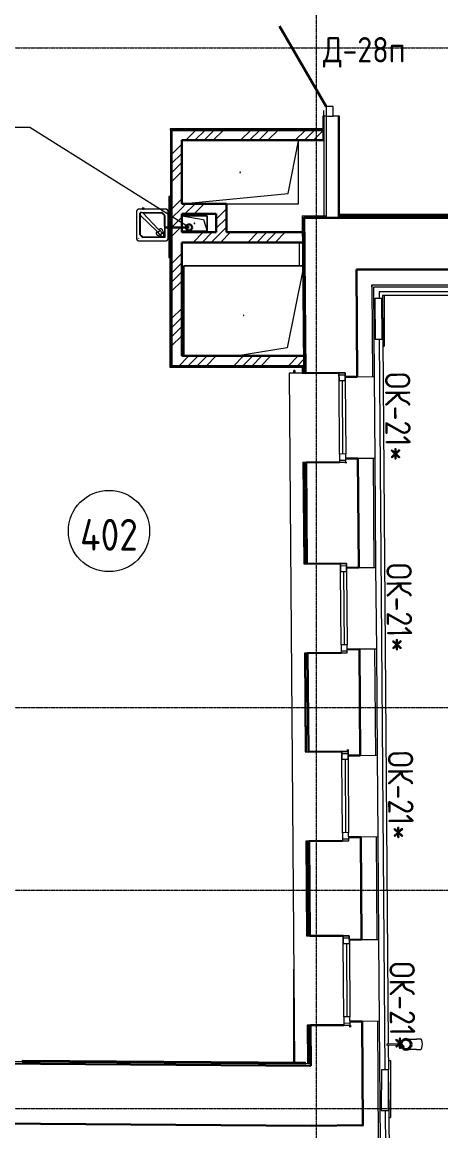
# Model space of a CAD drawing. Header units: millimetres. Extents: x -10178924 to 11692288, y -947381 to 58396.
# Drawn here: x 45951 to 50075, y -373189 to -362268 of the extents above; entities that cross this region are included whole.
import ezdxf
from ezdxf import colors
from ezdxf.entities.mleader import LeaderData, LeaderLine
from ezdxf.math import Vec2, Vec3

# ---------------------------------------------------------------- set-up
doc = ezdxf.new("R2010")
doc.units = ezdxf.units.MM
doc.linetypes.add('ADSK_Линия сетки', pattern=[25, 20, -2.5, 0, -2.5])
for name, color, linetype, lineweight in [('!К1', 32, 'Continuous', 30), ('_ Окна', 7, 'Continuous', 9), ('Аннотация', 7, 'Continuous', 18), ('Выноски ВК', 7, 'Continuous', 0), ('Двери', 7, 'Continuous', 9), ('Марки дверей', 7, 'Continuous', 20), ('Марки окон', 7, 'Continuous', 20), ('Обобщенные модели', 7, 'Continuous', 18), ('Окна', 7, 'Continuous', 9), ('Оси', 253, 'Continuous', 9), ('Перекрытие', 7, 'Continuous', 18), ('Сантехника', 7, 'Continuous', 18), ('Стены внутренние', 7, 'Continuous', 18), ('Стены наружные', 7, 'Continuous', 18), ('Стены несущие', 7, 'Continuous', 30), ('Стены отделка', 7, 'Continuous', 30), ('Стены перегородки', 7, 'Continuous', 30), ('Стены штриховка', 7, 'Continuous', 9), ('ШТРИХОВКА', 252, 'Continuous', 15)]:
    doc.layers.add(name, color=color, linetype=linetype, lineweight=lineweight)
doc.layers.add('Линии', color=7, linetype='Continuous', lineweight=9, true_color=0x00a600)
doc.styles.add('GOST Common', font='GOST_Common.ttf', dxfattribs={"width": 0.9, "height": 350})
doc.styles.add('GOST Common_2', font='GOST_Common.ttf', dxfattribs={"width": 0.9, "height": 250})
doc.styles.add('PDF ISOCPEUR', font='isocpeur.ttf')
pattern_1 = [(45, (-6e-11, -248271.14), (-269.4077, 269.4077), []), (45, (89.8, -248271.14), (-269.4077, 269.4077), []), (45, (179.6, -248271.14), (-269.4077, 269.4077), []), (45, (269.4, -248271.14), (-269.4077, 269.4077), [])]

# ---------------------------------------------------------------- blocks, each defined once
blk = doc.blocks.new('Дверь-Alumark_двупольная с глухим окном_S70 - 1400х2200 алюм ост Д30п-6129807-План 4-го этажа')
at = {"layer": 'Двери', "lineweight": 30}
for p, q in [((-480, 60), (312, 517)), ((730, 60), (475, 207))]:
    blk.add_line(p, q, dxfattribs=at)
at = {"layer": 'Двери'}
for p, q in [((-575, 60), (-575, -10)), ((-480, 60), (-575, 60)), ((-480, -10), (-480, 60)), ((730, 60), (730, -10)), ((825, 60), (730, 60)), ((825, -10), (825, 60)), ((-575, -10), (-480, -10)), ((730, -10), (825, -10))]:
    blk.add_line(p, q, dxfattribs=at)
blk = doc.blocks.new('окна_rehau_однопольное_фрамуга_сверху - 840х2230 _глухое_ _нов_ ок-21_-2152302-План 4-го этажа')
at = {"layer": '_ Окна', "lineweight": 18}
for p, q in [((-440, 75), (-440, 135)), ((-440, 135), (-360, 135)), ((-360, 135), (-360, 75)), ((360, 135), (360, 75)), ((440, 135), (360, 135)), ((440, 75), (440, 135)), ((-360, 75), (-440, 75)), ((360, 75), (440, 75))]:
    blk.add_line(p, q, dxfattribs=at)
at = {"layer": '_ Окна'}
for p, q in [((-420, 75), (-420, 135)), ((420, 75), (420, 135)), ((-360, 105), (360, 105))]:
    blk.add_line(p, q, dxfattribs=at)
at = {"layer": 'Окна'}
for p, q in [((-440, 135), (-440, 75)), ((-360, 135), (-440, 135)), ((-360, 135), (360, 135)), ((440, 135), (360, 135)), ((440, 75), (440, 135)), ((-440, 75), (-360, 75)), ((360, 75), (-360, 75)), ((360, 75), (440, 75))]:
    blk.add_line(p, q, dxfattribs=at)
blk = doc.blocks.new('Водосток - Тип 1 _карниз больше 490мм_-5165756-План 4-го этажа')
at = {"layer": 'Обобщенные модели'}
for p, q in [((75, 306), (75, 264)), ((175, 264), (175, 306)), ((120, 109), (120, -30)), ((130, -30), (130, 109)), ((120, -30), (130, -30))]:
    blk.add_line(p, q, dxfattribs=at)
at = {"layer": 'Обобщенные модели', "flags": 128}
for points in [[(75, 173), (75, 174), (75, 177), (75, 180), (75, 183), (75, 186), (75, 190), (75, 193), (75, 197), (75, 201), (75, 205), (75, 210), (75, 214), (75, 219), (75, 224), (75, 229), (75, 234), (75, 239), (75, 245), (75, 250), (75, 256), (75, 261), (75, 264)], [(175, 264), (175, 258), (175, 252), (175, 247), (175, 242), (175, 236), (175, 231), (175, 226), (175, 221), (175, 216), (175, 212), (175, 207), (175, 203), (175, 199), (175, 195), (175, 191), (175, 188), (175, 184), (175, 181), (175, 178), (175, 175), (175, 173)]]:
    blk.add_lwpolyline(points, dxfattribs=at)
at = {"layer": 'Обобщенные модели'}
for start, end in [(90, 270), (270, 90)]:
    blk.add_arc((125, 160), 52, start, end, dxfattribs=at)
at = {"layer": 'Обобщенные модели', "lineweight": 40}
for start, end in [(90, 270), (270, 90)]:
    blk.add_arc((125, 160), 50, start, end, dxfattribs=at)
at = {"layer": 'Обобщенные модели'}
for start_param, end_param in [(4.712389, 6.283185), (3.141593, 4.712389)]:
    blk.add_ellipse((125, 306), major_axis=(-50, 0), ratio=0.309017, start_param=start_param, end_param=end_param, dxfattribs=at)
blk = doc.blocks.new('Reece_Tap_Wolfen_Drinking-Fountain - 10 L_Stainless Steel-7189108-План 4-го этажа')
at = {"layer": 'Сантехника'}
for p, q in [((-155, 134), (-155, -134)), ((-136, 137), (-135, 137)), ((134, 155), (-134, 155)), ((-122, -94), (-122, 116)), ((-120, 116), (-120, 108)), ((-113, 124), (91, 124)), ((-113, 124), (-112, 123)), ((-112, 123), (-113, 124)), ((-110, 123), (-113, 123)), ((-94, 118), (-107, 122)), ((-100, 155), (-102, 155)), ((-100, 155), (-99, 155)), ((-93, 155), (-96, 155)), ((-94, 118), (91, 119)), ((62, -44), (-94, 118)), ((-93, 155), (-88, 155)), ((-93, 155), (-88, 155)), ((-85, 155), (-88, 155)), ((-82, 155), (-81, 155)), ((-80, 155), (-81, 155)), ((98, 117), (115, 101)), ((101, 120), (118, 104)), ((137, 135), (137, 136)), ((138, 137), (139, 137)), ((140, 136), (140, 135)), ((155, -134), (155, 134)), ((-120, 105), (-115, 93)), ((-117, -94), (-115, 93)), ((-115, 93), (44, -62)), ((117, 94), (120, -120)), ((122, 94), (122, -122)), ((-104, -118), (-118, -104)), ((-101, -115), (-115, -101)), ((50, -101), (83, -116)), ((54, -76), (57, -79)), ((58, -79), (55, -77)), ((75, -96), (67, -88)), ((76, -97), (75, -96)), ((79, -57), (76, -54)), ((85, -107), (76, -97)), ((77, -55), (79, -58)), ((86, -110), (81, -95)), ((82, -94), (93, -82)), ((82, -96), (87, -111)), ((94, -83), (83, -95)), ((87, -66), (90, -69)), ((88, -67), (96, -75)), ((94, -82), (110, -85)), ((111, -86), (95, -83)), ((96, -75), (97, -76)), ((97, -76), (106, -85)), ((116, -83), (101, -50)), ((104, -115), (116, -103)), ((111, -86), (110, -85)), ((116, -102), (112, -87)), ((-140, -135), (-140, -136)), ((-138, -137), (-139, -137)), ((-137, -135), (-137, -136)), ((-134, -155), (134, -155)), ((120, -120), (-94, -118)), ((122, -122), (-94, -122)), ((86, -111), (87, -112)), ((87, -112), (103, -116)), ((120, -120), (122, -122)), ((136, -137), (135, -137))]:
    blk.add_line(p, q, dxfattribs=at)
at = {"layer": 'Сантехника', "lineweight": 9}
for p, q in [((-100, 165), (-100, 164)), ((-91, 165), (-100, 165)), ((-100, 164), (-100, 164)), ((-100, 164), (-100, 163)), ((-91, 164), (-100, 164)), ((-91, 164), (-100, 164)), ((-100, 163), (-100, 163)), ((-100, 163), (-100, 162)), ((-91, 163), (-100, 163)), ((-91, 163), (-100, 163)), ((-100, 162), (-100, 161)), ((-91, 162), (-100, 162)), ((-100, 161), (-100, 161)), ((-100, 161), (-100, 160)), ((-91, 161), (-100, 161)), ((-91, 161), (-100, 161)), ((-100, 160), (-100, 160)), ((-100, 160), (-100, 159)), ((-91, 160), (-100, 160)), ((-91, 160), (-100, 160)), ((-100, 159), (-100, 158)), ((-91, 159), (-100, 159)), ((-100, 158), (-100, 158)), ((-100, 158), (-100, 157)), ((-91, 158), (-100, 158)), ((-91, 158), (-100, 158)), ((-100, 157), (-100, 157)), ((-100, 157), (-100, 156)), ((-91, 157), (-100, 157)), ((-91, 157), (-100, 157)), ((-100, 156), (-100, 155)), ((-91, 156), (-100, 156)), ((-100, 155), (-100, 155)), ((-91, 155), (-100, 155)), ((-98, 165), (-91, 165)), ((-91, 165), (-83, 165)), ((-81, 165), (-91, 165)), ((-81, 164), (-91, 164)), ((-81, 164), (-91, 164)), ((-81, 163), (-91, 163)), ((-81, 163), (-91, 163)), ((-81, 162), (-91, 162)), ((-81, 161), (-91, 161)), ((-81, 161), (-91, 161)), ((-81, 160), (-91, 160)), ((-81, 160), (-91, 160)), ((-81, 159), (-91, 159)), ((-81, 158), (-91, 158)), ((-81, 158), (-91, 158)), ((-81, 157), (-91, 157)), ((-81, 157), (-91, 157)), ((-81, 156), (-91, 156)), ((-81, 155), (-91, 155)), ((-81, 164), (-81, 165)), ((-81, 164), (-81, 164)), ((-81, 163), (-81, 164)), ((-81, 163), (-81, 163)), ((-81, 162), (-81, 163)), ((-81, 161), (-81, 162)), ((-81, 161), (-81, 161)), ((-81, 160), (-81, 161)), ((-81, 160), (-81, 160)), ((-81, 159), (-81, 160)), ((-81, 158), (-81, 159)), ((-81, 158), (-81, 158)), ((-81, 157), (-81, 158)), ((-81, 157), (-81, 157)), ((-81, 156), (-81, 157)), ((-81, 155), (-81, 156)), ((-81, 155), (-81, 155))]:
    blk.add_line(p, q, dxfattribs=at)
at = {"layer": 'Сантехника', "flags": 128}
for points in [[(-134, 155), (-135, 155), (-136, 155), (-137, 155), (-137, 155), (-138, 155), (-139, 154), (-140, 154), (-141, 154), (-141, 154), (-142, 153), (-143, 153), (-144, 153), (-144, 152), (-145, 152), (-146, 151), (-147, 151), (-147, 150), (-148, 150), (-148, 149), (-149, 149), (-150, 148), (-150, 147), (-151, 147), (-151, 146), (-152, 145), (-152, 145), (-153, 144), (-153, 143), (-153, 142), (-154, 142), (-154, 141), (-154, 140), (-154, 139), (-155, 138), (-155, 138), (-155, 137), (-155, 136), (-155, 135), (-155, 134), (-155, 134)], [(-107, 122), (-107, 123), (-107, 123), (-108, 123), (-109, 123), (-109, 123), (-110, 123)], [(155, 134), (155, 135), (155, 136), (155, 137), (155, 137), (155, 138), (154, 139), (154, 140), (154, 141), (154, 141), (153, 142), (153, 143), (153, 144), (152, 144), (152, 145), (151, 146), (151, 147), (150, 147), (150, 148), (149, 148), (149, 149), (148, 150), (147, 150), (147, 151), (146, 151), (145, 152), (145, 152), (144, 153), (143, 153), (142, 153), (142, 154), (141, 154), (140, 154), (139, 154), (138, 155), (138, 155), (137, 155), (136, 155), (135, 155), (134, 155), (134, 155)], [(-120, 108), (-120, 107), (-120, 107), (-120, 106), (-120, 106), (-120, 105), (-120, 105)], [(54, -74), (58, -68), (63, -63), (68, -58), (74, -54)], [(55, -77), (54, -76), (54, -76), (54, -75), (54, -75), (54, -74)], [(74, -54), (75, -54), (75, -54), (76, -54), (76, -54), (77, -55)], [(-155, -134), (-155, -135), (-155, -136), (-155, -137), (-155, -137), (-155, -138), (-154, -139), (-154, -140), (-154, -141), (-154, -141), (-153, -142), (-153, -143), (-153, -144), (-152, -144), (-152, -145), (-151, -146), (-151, -147), (-150, -147), (-150, -148), (-149, -148), (-149, -149), (-148, -150), (-147, -150), (-147, -151), (-146, -151), (-145, -152), (-145, -152), (-144, -153), (-143, -153), (-142, -153), (-142, -154), (-141, -154), (-140, -154), (-139, -154), (-138, -155), (-138, -155), (-137, -155), (-136, -155), (-135, -155), (-134, -155), (-134, -155)], [(134, -155), (135, -155), (136, -155), (137, -155), (137, -155), (138, -155), (139, -154), (140, -154), (141, -154), (141, -154), (142, -153), (143, -153), (144, -153), (144, -152), (145, -152), (146, -151), (147, -151), (147, -150), (148, -150), (148, -149), (149, -149), (150, -148), (150, -147), (151, -147), (151, -146), (152, -145), (152, -145), (153, -144), (153, -143), (153, -142), (154, -142), (154, -141), (154, -140), (154, -139), (155, -138), (155, -138), (155, -137), (155, -136), (155, -135), (155, -134), (155, -134)]]:
    blk.add_lwpolyline(points, dxfattribs=at)
at = {"layer": 'Сантехника'}
for centre, radius, start, end in [((-134, 134), 21, 143.4282, 180), ((-134, 134), 21, 113.6771, 135.815), ((-137, 139), 13, 122.0346, 132.0601), ((-134, 134), 21, 102.5039, 111.3737), ((-134, 134), 21, 90, 97.6172), ((-113, 116), 8.25, 90, 180), ((-113, 116), 7.05, 90, 180), ((91, 110), 14, 45, 90), ((134, 134), 21, 50.284, 90), ((134, 134), 21, 23.6771, 45.815), ((134, 134), 21, 12.5039, 21.3737), ((134, 134), 21, 360, 7.6172), ((108, 94), 14, 0, 45), ((-108, -94), 14, 180, 225), ((-134, -134), 21, 180, 187.6172), ((-134, -134), 21, 192.5039, 201.3737), ((-134, -134), 21, 203.6771, 225.815), ((-134, -134), 21, 230.284, 270), ((-94, -108), 14, 225, 270), ((134, -134), 21, 270, 277.6172), ((134, -134), 21, 282.5039, 291.3737), ((134, -134), 21, 293.6771, 315.815), ((137, -140), 13, 302.0346, 312.0601), ((134, -134), 21, 323.9012, 360)]:
    blk.add_arc(centre, radius, start, end, dxfattribs=at)
for centre, major_axis, ratio, start_param, end_param in [((81, -81), (22.7, 22.7), 0.669131, 1.125389, 2.016204), ((60, -77), (2.12, 2.12), 0.669131, 2.016204, 3.199065), ((-164, -319), (231, 231), 0.669131, 0, 0.057472), ((77, -60), (2.12, 2.12), 0.669131, 6.225713, 7.408574), ((319, 164), (231, 231), 0.669131, 3.08412, 3.141593), ((82, -95), (0.707, 0.707), 0.951057, 1.595877, 2.643074), ((83, -96), (0.707, 0.707), 0.951057, 1.595877, 2.643074), ((99, -99), (10.9, 10.9), 0.951057, 1.570796, 4.712389), ((99, -99), (10.9, 10.9), 0.951057, 4.712389, 7.853982), ((94, -83), (0.707, 0.707), 0.951057, 0.548679, 1.595877), ((95, -84), (0.707, 0.707), 0.951057, 0.548679, 1.595877), ((111, -87), (0.707, 0.707), 0.951057, 5.784667, 6.831864), ((115, -103), (0.707, 0.707), 0.951057, 4.737469, 5.784667), ((88, -111), (0.691, 0.691), 0.951057, 2.643074, 3.690272), ((103, -115), (0.707, 0.707), 0.951057, 3.690272, 4.737469)]:
    blk.add_ellipse(centre, major_axis=major_axis, ratio=ratio, start_param=start_param, end_param=end_param, dxfattribs=at)
for points in [[(91, 119), (92, 119), (94, 119), (96, 118), (97, 117), (98, 117)], [(115, 101), (115, 100), (116, 99), (117, 96), (117, 95), (117, 94)], [(-115, -101), (-115, -100), (-116, -99), (-117, -96), (-117, -95), (-117, -94)], [(39, -86), (39, -88), (40, -91), (42, -95), (46, -98), (48, -100), (50, -101)], [(101, -50), (100, -48), (98, -46), (95, -42), (91, -40), (86, -38), (81, -38), (77, -39), (72, -41), (70, -43), (69, -44)], [(-94, -118), (-95, -118), (-96, -118), (-99, -117), (-100, -115), (-101, -115)]]:
    blk.add_open_spline(points, degree=3, dxfattribs=at)
for points, knots in [([(44, -68), (43, -70), (41, -72), (39, -77), (38, -81), (38, -84), (38, -85)], [-1, -1, -1, -1, -0.875, -0.75, -0.625, -0.5186989, -0.5186989, -0.5186989, -0.5186989]), ([(44, -62), (44, -62), (45, -63), (45, -65), (45, -67), (45, -68), (44, -68)], [-1, -1, -1, -1, -0.666667, -0.5, -0.333333, 0, 0, 0, 0]), ([(69, -44), (68, -44), (67, -45), (65, -45), (64, -45), (63, -44), (62, -44)], [-1, -1, -1, -1, -0.666667, -0.5, -0.333333, 0, 0, 0, 0]), ([(105, -115), (105, -115), (109, -113), (113, -109), (115, -104), (115, -104)], [-0.6261625, -0.6261625, -0.6261625, -0.6261625, -0.6, -0.4, -0.3568135, -0.3568135, -0.3568135, -0.3568135]), ([(116, -102), (116, -102), (117, -99), (118, -95), (118, -89), (116, -85), (116, -83)], [-0.3326134, -0.3326134, -0.3326134, -0.3326134, -0.3, -0.2, -0.1, 0, 0, 0, 0]), ([(83, -116), (85, -116), (89, -118), (96, -118), (100, -117), (103, -116)], [-1, -1, -1, -1, -0.9, -0.8, -0.6559474, -0.6559474, -0.6559474, -0.6559474])]:
    blk.add_open_spline(points, degree=3, knots=knots, dxfattribs=at)
blk = doc.blocks.new('GM_Отверстие прямоугольное _в плите_ - Отверстие-V26-План 4-го этажа')
at = {"layer": 'Обобщенные модели'}
for p, q in [((-75, -125), (-75, 125)), ((-75, 125), (75, 125)), ((75, 125), (-75, 125)), ((-75, 125), (-75, -125)), ((-37.5, 87.5), (75, 125)), ((75, 125), (75, -125)), ((75, -125), (75, 125)), ((-75, -125), (-37.5, 87.5))]:
    blk.add_line(p, q, dxfattribs=at)
for start, end in [(360, 180), (180, 360), (60, 165), (300, 360), (195, 270)]:
    blk.add_arc((0, 0), 2.5, start, end, dxfattribs=at)
blk = doc.blocks.new('GM_Отверстие прямоугольное _в плите_ - Отверстие-7241419-План 4-го этажа')
at = {"layer": 'Обобщенные модели'}
for p, q in [((-310, 575), (-207, -472)), ((310, -575), (310, 575)), ((310, -575), (310, 575)), ((-310, 135), (-310, -575)), ((-310, 135), (-310, -575)), ((-207, -472), (310, -575)), ((-310, -575), (310, -575)), ((-310, -575), (310, -575))]:
    blk.add_line(p, q, dxfattribs=at)
for start, end in [(0, 180), (180, 360), (0, 105), (240, 0), (195, 210)]:
    blk.add_arc((0, 0), 2.5, start, end, dxfattribs=at)
blk = doc.blocks.new('GM_Отверстие прямоугольное _в плите_ - Отверстие-7250459-План 4-го этажа')
at = {"layer": 'Обобщенные модели'}
for p, q in [((-428, 323), (58, 400)), ((590, 400), (590, -485)), ((590, -485), (590, 400)), ((-582, -444), (-428, 323)), ((590, -485), (-581, -485)), ((-581, -485), (590, -485))]:
    blk.add_line(p, q, dxfattribs=at)
for start, end in [(360, 180), (180, 360), (60, 165), (300, 360), (195, 270)]:
    blk.add_arc((0, 0), 2.5, start, end, dxfattribs=at)
blk = doc.blocks.new('оси')
at = {"layer": 'Оси', "linetype": 'ADSK_Линия сетки'}
for p, q in [((55350, -2196), (55350, 46378)), ((-3614, 10450), (62615, 10450)), ((-3614, 3950), (62615, 3950)), ((-3614, 2150), (62505, 2150)), ((-3614, 0), (62505, 0))]:
    blk.add_line(p, q, dxfattribs=at)
blk = doc.blocks.new('4 этаж')
at = {"layer": 'Стены внутренние', "lineweight": 9}
h = blk.add_hatch(dxfattribs=at)
h.set_pattern_fill('FP_4', color=256, style=0, pattern_type=2)
h.set_pattern_definition([(0, (-6e-11, -248271.14), (406.4, 101.6), [33.528, -271.272, 33.528, -271.272, -1625.6]), (0, (-6e-11, -248271.14), (406.4, 101.6), [-609.6, 33.528, -576.072, 33.528, -271.272, -711.2]), (0, (-6e-11, -248271.14), (406.4, 101.6), [-1524, 33.528, -169.672, 33.528, -474.472]), (120, (152.4, -248220.34), (-291.18818, 301.15272), [33.528, -271.272, 33.528, -271.272, -1625.6]), (120, (152.4, -248220.34), (-291.18818, 301.15272), [-609.6, 33.528, -576.072, 33.528, -271.272, -711.2]), (120, (152.4, -248220.34), (-291.18818, 301.15272), [-1524, 33.528, -169.672, 33.528, -474.472]), (240, (203.2, -248017.14), (-115.21182, -402.75272), [33.528, -271.272, 33.528, -271.272, -1625.6]), (240, (203.2, -248017.14), (-115.21182, -402.75272), [-609.6, 33.528, -576.072, 33.528, -271.272, -711.2]), (240, (203.2, -248017.14), (-115.21182, -402.75272), [-1524, 33.528, -169.672, 33.528, -474.472])])
h.paths.add_polyline_path([(47422, -240962), (47422, -239892), (47408, -239892), (47408, -240962)])
at = {"layer": 'Стены штриховка', "lineweight": 9}
h = blk.add_hatch(dxfattribs=at)
h.set_pattern_fill('ANSI34', color=256, scale=20)
h.set_pattern_definition(pattern_1)
h.paths.add_polyline_path([(47972, -238737), (48918, -238737), (48918, -238637), (47422, -238637), (47424, -238737), (47523, -238737)])
h = blk.add_hatch(dxfattribs=at)
h.set_pattern_fill('ANSI34', color=256, scale=20)
h.set_pattern_definition(pattern_1)
h.paths.add_polyline_path([(47424, -240862), (47523, -240862), (47523, -238737), (47422, -238737), (47422, -240862)])
h = blk.add_hatch(dxfattribs=at)
h.set_pattern_fill('ANSI34', color=256, scale=20)
h.set_pattern_definition(pattern_1)
h.paths.add_polyline_path([(47833, -239464), (47863, -239464), (47863, -239364), (47523, -239364), (47523, -239464), (47773, -239464)])
h = blk.add_hatch(dxfattribs=at)
h.set_pattern_fill('ANSI34', color=256, scale=20)
h.set_pattern_definition(pattern_1)
h.paths.add_polyline_path([(47963, -239644), (47963, -239364), (47863, -239364), (47863, -239644)])
h = blk.add_hatch(dxfattribs=at)
h.set_pattern_fill('ANSI34', color=256, scale=20)
h.set_pattern_definition(pattern_1)
h.paths.add_polyline_path([(48719, -239744), (48731, -239744), (48730, -239644), (47523, -239644), (47523, -239744), (48682, -239744)])
h = blk.add_hatch(dxfattribs=at)
h.set_pattern_fill('ANSI34', color=256, scale=20)
h.set_pattern_definition(pattern_1)
h.paths.add_polyline_path([(48582, -240962), (48741, -240962), (48740, -240862), (47422, -240862), (47422, -240962), (48576, -240962)])
at = {"layer": 'Линии', "color": 7}
blk.add_circle((46806, -242587), 400, dxfattribs=at)
at = {"layer": 'Перекрытие'}
for p, q in [((48924, -238501), (48924, -238446)), ((48684, -239976), (48682, -239744)), ((48710, -241031), (48582, -241032)), ((48582, -241032), (48633, -247822))]:
    blk.add_line(p, q, dxfattribs=at)
at = {"layer": 'Стены внутренние'}
for p, q in [((48626, -241032), (48626, -241006)), ((48638, -241006), (48626, -241006)), ((48638, -241006), (48638, -241032)), ((48626, -247822), (48626, -246902))]:
    blk.add_line(p, q, dxfattribs=at)
at = {"layer": 'Стены наружные'}
for p, q in [((55106, -240232), (49466, -240232)), ((49466, -240232), (49466, -240297)), ((55866, -240267), (49501, -240267)), ((49501, -240267), (49557, -247640)), ((49516, -240267), (49516, -240767)), ((49469, -240697), (49524, -247894)), ((49505, -240767), (49516, -240767)), ((49428, -241871), (49422, -241066)), ((49443, -243751), (49436, -242946)), ((49457, -245601), (49451, -244796)), ((49470, -247416), (49464, -246611)), ((49557, -247650), (49559, -247894)), ((49558, -247802), (49580, -247802)), ((49580, -247802), (49580, -248363)), ((49560, -248017), (49565, -248705)), ((49527, -248294), (49530, -248670)), ((49563, -248363), (49580, -248363))]:
    blk.add_line(p, q, dxfattribs=at)
at = {"layer": 'Стены несущие'}
for p, q in [((47422, -238637), (47422, -240962)), ((48918, -238637), (47422, -238637)), ((48918, -238737), (48918, -238637)), ((47523, -239364), (47523, -238737)), ((47523, -238737), (48918, -238737)), ((47963, -239364), (47523, -239364)), ((47963, -239644), (47963, -239364)), ((47523, -239644), (47523, -239464)), ((47523, -239464), (47863, -239464)), ((47863, -239464), (47863, -239644)), ((48742, -241031), (48730, -239502)), ((55095, -239502), (48730, -239502)), ((47863, -239644), (47523, -239644)), ((48731, -239644), (47963, -239644)), ((48731, -239744), (48731, -239644)), ((47523, -239744), (48731, -239744)), ((47523, -240862), (47523, -239744)), ((49244, -240012), (55606, -240012)), ((49244, -240012), (49252, -241067)), ((48741, -240862), (47523, -240862)), ((47422, -240962), (48741, -240962)), ((48742, -241031), (49072, -241028)), ((49132, -241068), (49252, -241067)), ((49258, -241872), (49138, -241873)), ((49258, -241872), (49267, -242947)), ((49079, -241908), (48749, -241911)), ((48756, -242911), (48749, -241911)), ((49139, -241908), (49139, -241919)), ((48756, -242911), (49086, -242908)), ((49147, -242948), (49267, -242947)), ((49273, -243752), (49153, -243753)), ((49273, -243752), (49281, -244797)), ((49093, -243788), (48763, -243791)), ((48770, -244761), (48763, -243791)), ((48770, -244761), (49100, -244758)), ((49160, -244738), (49160, -244758)), ((49161, -244798), (49281, -244797)), ((49287, -245602), (49167, -245603)), ((49294, -246612), (49287, -245602)), ((49107, -245638), (48777, -245641)), ((48777, -245641), (48784, -246576)), ((48784, -246576), (49114, -246573)), ((49174, -246613), (49294, -246612)), ((49121, -247453), (48791, -247456)), ((48794, -247855), (48791, -247456)), ((49300, -247417), (49180, -247418)), ((49181, -247453), (49181, -247473)), ((49300, -247417), (49308, -248441)), ((48794, -247855), (42004, -247807)), ((41499, -248394), (48798, -248445)), ((48798, -248445), (49308, -248441))]:
    blk.add_line(p, q, dxfattribs=at)
at = {"layer": 'Стены отделка', "lineweight": 9}
for p, q in [((48944, -238501), (48912, -238501)), ((48912, -238501), (48912, -238625)), ((49076, -238501), (49064, -238501)), ((49076, -239470), (49076, -238501)), ((48912, -238625), (47409, -238625)), ((47409, -238625), (47409, -238637)), ((47409, -238637), (47411, -238637)), ((47411, -238637), (47411, -239292)), ((48918, -238637), (48924, -238637)), ((48924, -238625), (48924, -239482)), ((47411, -239292), (47395, -239292)), ((47395, -239292), (47395, -239892)), ((48710, -239482), (48710, -239502)), ((48710, -239482), (48944, -239482)), ((49064, -239482), (55074, -239482)), ((55062, -239470), (49076, -239470)), ((49084, -239482), (49084, -239502)), ((48730, -239502), (48710, -239502)), ((48710, -239502), (48721, -240962)), ((48710, -239502), (48730, -239502)), ((49084, -239502), (55075, -239502)), ((47395, -239892), (47406, -239892)), ((47406, -239892), (47406, -240974)), ((49395, -240162), (49395, -240182)), ((49395, -240162), (55760, -240162)), ((49396, -240182), (49395, -240162)), ((49416, -240182), (55780, -240182)), ((49422, -241066), (49416, -240182)), ((49495, -240297), (49425, -240298)), ((49425, -240298), (49428, -240698)), ((49498, -240697), (49495, -240297)), ((49428, -240698), (49498, -240697)), ((47406, -240974), (48710, -240974)), ((48710, -240974), (48710, -241031)), ((48710, -241031), (48742, -241031)), ((49252, -241067), (49422, -241066)), ((49428, -241871), (49258, -241872)), ((49258, -241872), (49258, -241872)), ((49436, -242946), (49428, -241871)), ((48749, -241911), (48717, -241911)), ((48717, -241911), (48724, -242911)), ((48729, -241911), (48729, -241922)), ((48724, -242911), (48756, -242911)), ((49267, -242947), (49436, -242946)), ((49443, -243751), (49273, -243752)), ((49451, -244796), (49443, -243751)), ((48763, -243791), (48731, -243791)), ((48731, -243791), (48738, -244761)), ((48738, -244761), (48770, -244761)), ((48750, -244741), (48750, -244761)), ((49281, -244797), (49451, -244796)), ((49457, -245601), (49287, -245602)), ((49464, -246611), (49457, -245601)), ((48777, -245641), (48745, -245641)), ((48745, -245641), (48752, -246576)), ((48752, -246576), (48784, -246576)), ((49294, -246612), (49464, -246611)), ((48791, -247456), (48759, -247456)), ((48759, -247456), (48762, -247829)), ((48771, -247456), (48771, -247476)), ((49470, -247416), (49300, -247417)), ((49300, -247417), (49300, -247417)), ((49480, -248620), (49470, -247416)), ((48774, -247835), (44167, -247802)), ((48743, -247822), (45951, -247804)), ((45951, -247804), (45951, -247816)), ((45951, -247816), (48744, -247834)), ((48744, -247834), (48743, -247822)), ((48762, -247829), (48774, -247828)), ((48774, -247828), (48774, -247835)), ((48794, -247855), (48794, -247835)), ((49491, -247894), (49488, -248294)), ((49561, -247894), (49491, -247894)), ((49558, -248294), (49561, -247894)), ((49488, -248294), (49558, -248294)), ((49308, -248448), (41499, -248394)), ((49308, -248441), (49308, -248448))]:
    blk.add_line(p, q, dxfattribs=at)
at = {"layer": 'Стены перегородки', "lineweight": 18}
for p, q in [((48944, -238501), (48944, -239502)), ((49064, -238501), (49014, -238501)), ((49064, -238501), (49064, -239502))]:
    blk.add_line(p, q, dxfattribs=at)
at = {"layer": 'Стены штриховка'}
for p, q in [((48914, -238501), (48914, -238627)), ((48924, -238501), (48924, -238625)), ((49074, -239472), (49074, -238501)), ((48914, -238627), (47409, -238627)), ((47413, -238637), (47411, -238637)), ((47413, -238637), (47413, -239292)), ((47404, -239292), (47404, -239892)), ((47411, -239292), (47413, -239292)), ((47413, -239292), (47413, -239892)), ((55064, -239472), (49074, -239472)), ((47422, -239892), (47406, -239892)), ((47408, -239892), (47408, -240974)), ((49396, -240182), (49402, -241066)), ((47408, -240962), (47422, -240962)), ((47408, -240972), (48711, -240972)), ((48711, -240972), (48712, -241031)), ((48721, -240962), (48722, -241031)), ((49408, -241871), (49416, -242946)), ((48719, -241911), (48726, -242911)), ((48729, -241922), (48736, -242911)), ((49423, -243751), (49431, -244796)), ((48733, -243791), (48740, -244761)), ((48743, -243791), (48750, -244741)), ((49437, -245601), (49444, -246611)), ((48747, -245641), (48754, -246576)), ((48757, -245641), (48764, -246576)), ((48761, -247456), (48764, -247829)), ((49450, -247416), (49459, -248599)), ((48771, -247476), (48774, -247828)), ((48744, -247824), (45951, -247806))]:
    blk.add_line(p, q, dxfattribs=at)
at = {"color": 253}
blk.add_blockref('оси', (-6500, -248276), dxfattribs=at)
at = {"layer": 'Двери', "rotation": 90}
blk.add_blockref('Дверь-Alumark_двупольная с глухим окном_S70 - 1400х2200 алюм ост Д30п-6129807-План 4-го этажа', (49004, -237926), dxfattribs=at)
at = {"layer": 'Обобщенные модели'}
for name, p, rotation in [('GM_Отверстие прямоугольное _в плите_ - Отверстие-7241419-План 4-го этажа', (48098, -239054), 90), ('GM_Отверстие прямоугольное _в плите_ - Отверстие-V26-План 4-го этажа', (47648, -239557), 270), ('GM_Отверстие прямоугольное _в плите_ - Отверстие-7250459-План 4-го этажа', (48132, -240461), 180), ('Водосток - Тип 1 _карниз больше 490мм_-5165756-План 4-го этажа', (49571, -247520), 270.4348437794068)]:
    blk.add_blockref(name, p, dxfattribs=dict(at, rotation=rotation))
at = {"layer": 'Окна', "rotation": 270.4348437794067}
for p in [(49000, -241469), (49015, -243349), (49029, -245199), (49042, -247014)]:
    blk.add_blockref('окна_rehau_однопольное_фрамуга_сверху - 840х2230 _глухое_ _нов_ ок-21_-2152302-План 4-го этажа', p, dxfattribs=at)
at = {"layer": 'Сантехника'}
blk.add_blockref('Reece_Tap_Wolfen_Drinking-Fountain - 10 L_Stainless Steel-7189108-План 4-го этажа', (47233, -239572), dxfattribs=at)
at = {"layer": 'Аннотация', "lineweight": 9, "insert": (46806, -242624), "char_height": 312.5, "width": 520.21, "attachment_point": 5, "line_spacing_factor": 1.022766, "style": 'GOST Common'}
blk.add_mtext('402', dxfattribs=at)
at = {"layer": 'Марки дверей', "lineweight": 9, "insert": (49320, -237872), "char_height": 250, "width": 851.4, "attachment_point": 5, "line_spacing_factor": 1.022766, "style": 'GOST Common_2'}
blk.add_mtext('\\pxqc,t1.8,3.6,5.4,7.2,9,10.8,12.6,14.4,16.2,18,19.8,21.6,23.4,25.2,27,28.8,30.6,32.4,34.2,36,37.8,39.6,41.4,43.2,45,46.8,48.6,50.4,52.2,54,55.8,57.6;{Д-28п}', dxfattribs=at)
at = {"layer": 'Марки окон', "lineweight": 9, "char_height": 250, "width": 952.2, "attachment_point": 5, "rotation": 270.4348, "line_spacing_factor": 1.022766, "style": 'GOST Common_2'}
for insert in [(49652, -241460), (49666, -243340), (49680, -245190), (49696, -247266)]:
    blk.add_mtext('\\pxqc,t1.8,3.6,5.4,7.2,9,10.8,12.6,14.4,16.2,18,19.8,21.6,23.4,25.2,27,28.8,30.6,32.4,34.2,36,37.8,39.6,41.4,43.2,45,46.8,48.6,50.4,52.2,54,55.8,57.6;{ОК-21*}', dxfattribs=dict(at, insert=insert))
blk = doc.blocks.new('_None')

msp = doc.modelspace()

# ---------------------------------------------------------------- linework, layer by layer
at = {"layer": '!К1'}
msp.add_lwpolyline([(47594.5, -364289.8), (47361.8, -364289.8)], dxfattribs=at)
msp.add_circle((47594.5, -364289.8), 30, dxfattribs=at)

# ---------------------------------------------------------------- block references
at = {"layer": 'ШТРИХОВКА'}
msp.add_blockref('4 этаж', (0, -124693.3), dxfattribs=at)

# ---------------------------------------------------------------- leaders
at = {"layer": 'Выноски ВК', "ltscale": 50}
ml = msp.add_multileader_mtext('Standard', dxfattribs=at)
ml.set_content('Стояк К1-14 ^J%%C50', color=256, style='PDF ISOCPEUR')
ml.set_leader_properties(color=256, linetype='ByLayer', lineweight=-1)
ml.set_arrow_properties(name='NONE')
ml.build(insert=Vec2(0, 0))
ml.multileader.update_dxf_attribs({"text_left_attachment_type": 6, "text_right_attachment_type": 6, "dogleg_length": 100, "arrow_head_size": 300})
ctx = ml.context
ctx.base_point, ctx.char_height, ctx.arrow_head_size, ctx.landing_gap_size, ctx.plane_origin = Vec3(44447.3, -363305.7), 200, 300, 0, Vec3(40350.1, -360577.6)
ctx.left_attachment, ctx.right_attachment = 6, 6
notes = []
notes.append((ctx, [(1, (1, 1, 0), (46027.3, -363305.7), (-1, 0), 100, [(1, [(47594.5, -364289.8)], 0, [])])]))
ctx.mtext.insert, ctx.mtext.width, ctx.mtext.flow_direction = Vec3(44447.3, -363065.7), 1501.539, 5
for ctx, leaders in notes:
    for number, flags, end, landing, length, lines in leaders:
        leader = LeaderData()
        leader.index, (leader.has_last_leader_line, leader.has_dogleg_vector, leader.attachment_direction) = number, flags
        leader.last_leader_point, leader.dogleg_vector, leader.dogleg_length = Vec3(end), Vec3(landing), length
        for number, points, colour, breaks in lines:
            line = LeaderLine()
            line.index, line.vertices, line.color, line.breaks = number, Vec3.list(points), colors.encode_raw_color(colour), breaks
            leader.lines.append(line)
        ctx.leaders.append(leader)

doc.saveas('drawing.dxf')
